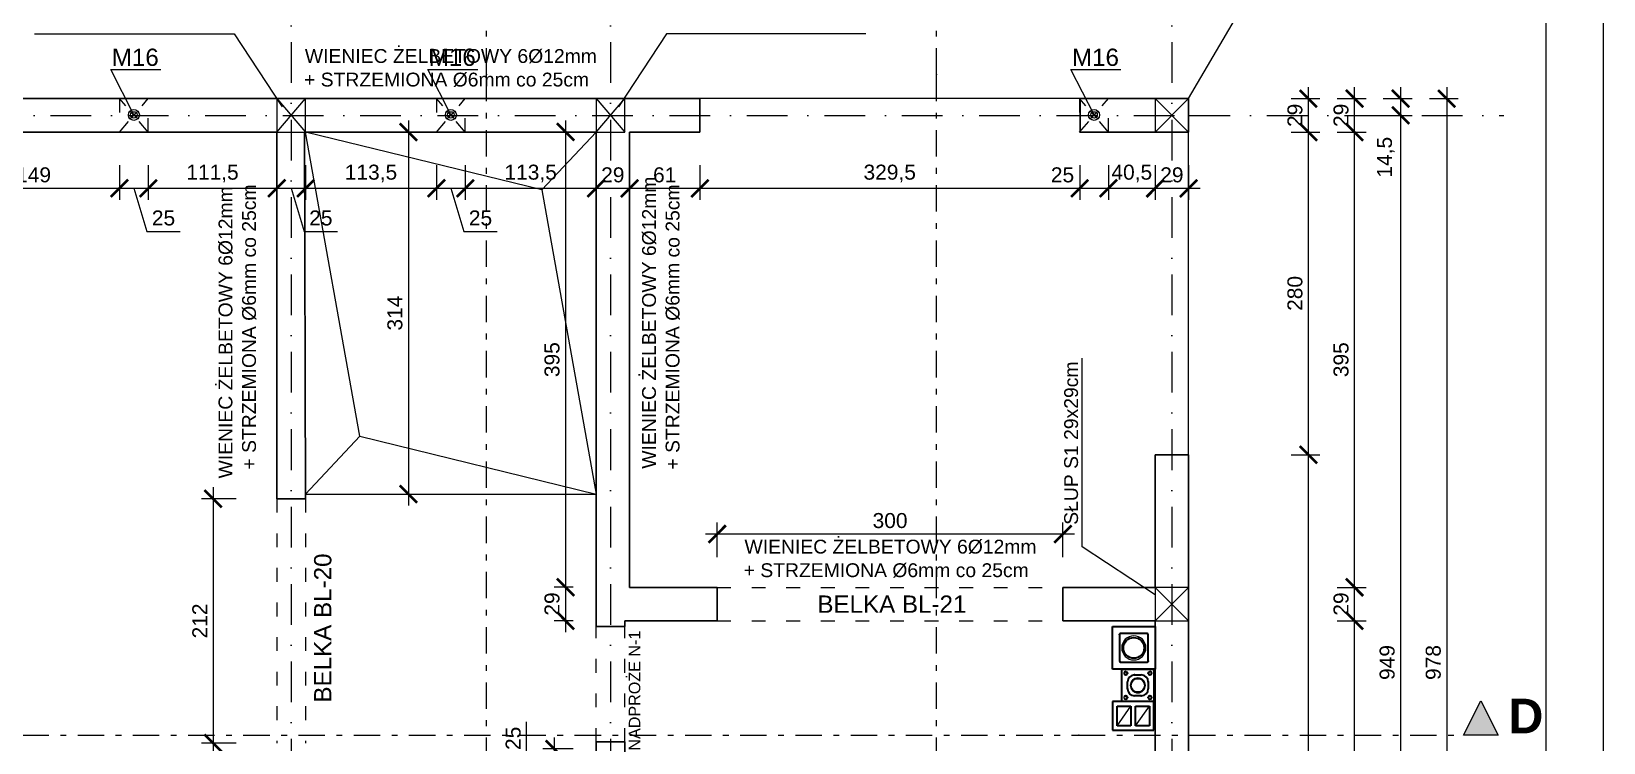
# Model space of a CAD drawing. Header units: millimetres. Extents: x 4647 to 73915, y -13612 to -8141.
# Drawn here: x 38258 to 39622, y -10960 to -10343 of the extents above; entities that cross this region are included whole.
import ezdxf
from ezdxf.enums import TextEntityAlignment as Align

# ---------------------------------------------------------------- set-up
doc = ezdxf.new("R2010")
doc.units = ezdxf.units.MM
for name, pattern in [('ACAD_ISO03W100', [30, 12, -18]), ('Kropki i Kreski', [67.027776, 35.277777, -17.638888, 0, -14.111111]), ('LINIA_CI_G_A', [0]), ('Przerywana podwójnie', [47.9, 22.9, -10, 5, -10])]:
    doc.linetypes.add(name, pattern=pattern)
for name, color, linetype, lineweight in [('2D - Ogólne_Nr_Pióra__21', 7, 'Continuous', 35), ('a_beton_c', 3, 'ACAD_ISO03W100', 25), ('a_murowane_b', 20, 'Continuous', 30), ('a_opisy', 252, 'Continuous', 9), ('a_wymiary', 250, 'Continuous', 9), ('Cienka', 1, 'Continuous', 15), ('Konstrukcja - Ogólne_Nr_Pióra__21', 7, 'Continuous', 35), ('Konstrukcja - Siatka mod_Nr_Pióra__1', 7, 'Continuous', 5), ('Opisy - Tekst_Nr_Pióra__1', 7, 'Continuous', 13), ('Przerywana', 6, 'ACAD_ISO03W100', 15), ('Znaczniki - Przekroje_Nr_Pióra__1', 7, 'Continuous', 5)]:
    doc.layers.add(name, color=color, linetype=linetype, lineweight=lineweight)
for name, color, linetype, lineweight, true_color in [('Konstrukcja - Ogólne_Nr_Pióra__3', 7, 'Continuous', 5, 0xff6600), ('Konstrukcja - Ogólne_Nr_Pióra__5', 7, 'Continuous', 5, 0x40a5ff), ('Konstrukcja - Siatka mod_Nr_Pióra__4', 7, 'Continuous', 5, 0x029e21), ('Znaczniki - Przekroje_Nr_Pióra__5', 7, 'Continuous', 5, 0x40a5ff)]:
    doc.layers.add(name, color=color, linetype=linetype, lineweight=lineweight, true_color=true_color)
doc.layers.add('Konstrukcja - Siatka mod', color=7, linetype='Continuous')
doc.layers.add('Znaczniki - Przekroje', color=7, linetype='Continuous')
doc.styles.add('GENERATED_STYLE_1', font='arialbd.ttf')
doc.styles.get("Standard").update_dxf_attribs({"font": 'arial.ttf'})
doc.dimstyles.new('1-100', dxfattribs={"dimtxt": 13, "dimasz": 15, "dimexe": 10, "dimexo": 20, "dimgap": 5, "dimtad": 1, "dimdec": 1, "dimrnd": 0.5, "dimtxsty": 'Standard', "dimblk": 'ARCHTICK', "dimcen": 0.09, "dimdle": 10, "dimadec": 0, "dimazin": 0, "dimtfac": 1, "dimtdec": 1, "dimtofl": 0, "dimtmove": 0, "dimatfit": 3, "dimfxl": 10, "dimfxlon": 1, "dimtolj": 1, "dimtzin": 0, "dimarcsym": 0})

# ---------------------------------------------------------------- blocks, each defined once
blk = doc.blocks.new('Standardowy znacznik siatki_4')
at = {"layer": 'Konstrukcja - Siatka mod_Nr_Pióra__4', "linetype": 'Kropki i Kreski'}
blk.add_line((1, 0), (1660.6, 0), dxfattribs=at)
at = {"layer": 'Konstrukcja - Siatka mod_Nr_Pióra__1', "style": 'GENERATED_STYLE_1'}
blk.add_attdef('AC_MarkerText_1', text='', height=18, rotation=90, dxfattribs=at).set_placement((-6.7, -6.8), align=Align.BOTTOM_LEFT)
blk = doc.blocks.new('Standardowy znacznik siatki_5')
at = {"layer": 'Konstrukcja - Siatka mod_Nr_Pióra__4', "linetype": 'Kropki i Kreski'}
blk.add_line((1, 0), (1660.6, 0), dxfattribs=at)
at = {"layer": 'Konstrukcja - Siatka mod_Nr_Pióra__1', "style": 'GENERATED_STYLE_1'}
blk.add_attdef('AC_MarkerText_1', text='', height=18, rotation=90, dxfattribs=at).set_placement((-6.7, -6.8), align=Align.BOTTOM_LEFT)
blk = doc.blocks.new('Standardowy znacznik siatki_6')
at = {"layer": 'Konstrukcja - Siatka mod_Nr_Pióra__4', "linetype": 'Kropki i Kreski'}
blk.add_line((1, 0), (1660.6, 0), dxfattribs=at)
at = {"layer": 'Konstrukcja - Siatka mod_Nr_Pióra__1', "style": 'GENERATED_STYLE_1'}
blk.add_attdef('AC_MarkerText_1', text='', height=18, rotation=90, dxfattribs=at).set_placement((-6.7, -6.8), align=Align.BOTTOM_LEFT)
blk = doc.blocks.new('Płaszczyzna odcinająca_2', base_point=(9599.1, -311.1))
at = {"layer": 'Znaczniki - Przekroje_Nr_Pióra__5', "linetype": 'Przerywana podwójnie'}
for p, q in [((9599.1, 972.5), (9599.1, 1332.7)), ((9599.1, -296.1), (9599.1, 972.5))]:
    blk.add_line(p, q, dxfattribs=at)
blk.add_point((9599.1, 972.5), dxfattribs=at)
blk = doc.blocks.new('Płaszczyzna odcinająca_3', base_point=(9989.4, -311.1))
at = {"layer": 'Znaczniki - Przekroje_Nr_Pióra__5', "linetype": 'Przerywana podwójnie'}
for p, q in [((9989.4, 972.5), (9989.4, 1332.7)), ((9989.4, -296.1), (9989.4, 972.5))]:
    blk.add_line(p, q, dxfattribs=at)
blk.add_point((9989.4, 972.5), dxfattribs=at)
blk = doc.blocks.new('_ArchTick')
at = {"color": 0, "linetype": 'ByBlock', "const_width": 0.15}
blk.add_lwpolyline([(-0.5, -0.5), (0.5, 0.5)], dxfattribs=at)
blk = doc.blocks.new('*D834')
at = {"layer": 'a_wymiary', "color": 0, "lineweight": -2, "transparency": 16777216}
for p, q in [((38852.9, -10798.8), (38852.9, -10768.8)), ((39152.9, -10798.8), (39152.9, -10768.8)), ((39162.9, -10778.8), (38842.9, -10778.8))]:
    blk.add_line(p, q, dxfattribs=at)
at = {"layer": 'DEFPOINTS', "color": 0, "transparency": 16777216}
for p in [(38852.9, -10778.8), (38852.9, -10825), (39152.9, -10825)]:
    blk.add_point(p, dxfattribs=at)
at = {"layer": 'a_wymiary', "color": 0, "lineweight": -2, "transparency": 16777216, "xscale": 15, "yscale": 15, "zscale": 15, "rotation": 180}
blk.add_blockref('_ArchTick', (38852.9, -10778.8), dxfattribs=at)
at = {"layer": 'a_wymiary', "color": 0, "lineweight": -2, "transparency": 16777216, "xscale": 15, "yscale": 15, "zscale": 15}
blk.add_blockref('_ArchTick', (39152.9, -10778.8), dxfattribs=at)
at = {"layer": 'a_wymiary', "color": 0, "transparency": 16777216, "insert": (39002.9, -10767.2), "char_height": 13, "attachment_point": 5}
blk.add_mtext('\\A1;300', dxfattribs=at)
blk = doc.blocks.new('*D836')
at = {"layer": 'a_wymiary', "color": 0, "lineweight": -2, "transparency": 16777216}
for p, q in [((38415.6, -10738.2), (38415.6, -10970.2)), ((38435.6, -10748.2), (38405.6, -10748.2)), ((38435.6, -10960.2), (38405.6, -10960.2))]:
    blk.add_line(p, q, dxfattribs=at)
at = {"layer": 'DEFPOINTS', "color": 0, "transparency": 16777216}
for p in [(38470.9, -10748.2), (38415.6, -10960.2), (38470.9, -10960.2)]:
    blk.add_point(p, dxfattribs=at)
at = {"layer": 'a_wymiary', "color": 0, "lineweight": -2, "transparency": 16777216, "xscale": 15, "yscale": 15, "zscale": 15}
for p, rotation in [((38415.6, -10748.2), 90), ((38415.6, -10960.2), 270)]:
    blk.add_blockref('_ArchTick', p, dxfattribs=dict(at, rotation=rotation))
at = {"layer": 'a_wymiary', "color": 0, "transparency": 16777216, "insert": (38404.1, -10854.2), "char_height": 13, "attachment_point": 5, "rotation": 90}
blk.add_mtext('\\A1;212', dxfattribs=at)
blk = doc.blocks.new('*D886')
at = {"layer": 'a_wymiary', "color": 0, "lineweight": -2, "transparency": 16777216}
for p, q in [((38687.6, -10970.5), (38687.6, -10941.6)), ((38727.9, -10965.2), (38701.7, -10965.2)), ((38711.7, -11000.2), (38711.7, -10955.2)), ((38711.7, -10977.7), (38687.6, -10970.5)), ((38727.9, -10990.2), (38701.7, -10990.2))]:
    blk.add_line(p, q, dxfattribs=at)
at = {"layer": 'DEFPOINTS', "color": 0, "transparency": 16777216}
for p in [(38711.7, -10965.2), (38747.9, -10965.2), (38747.9, -10990.2)]:
    blk.add_point(p, dxfattribs=at)
at = {"layer": 'a_wymiary', "color": 0, "lineweight": -2, "transparency": 16777216, "xscale": 15, "yscale": 15, "zscale": 15}
for p, rotation in [((38711.7, -10965.2), 90), ((38711.7, -10990.2), 270)]:
    blk.add_blockref('_ArchTick', p, dxfattribs=dict(at, rotation=rotation))
at = {"layer": 'a_wymiary', "color": 0, "transparency": 16777216, "insert": (38676, -10956), "char_height": 13, "attachment_point": 5, "rotation": 90}
blk.add_mtext('\\A1;25', dxfattribs=at)
blk = doc.blocks.new('*D887')
at = {"layer": 'a_wymiary', "color": 0, "lineweight": -2, "transparency": 16777216}
for p, q in [((38727.9, -10430.2), (38711.4, -10430.2)), ((38721.4, -10420.2), (38721.4, -10835)), ((38727.9, -10825), (38711.4, -10825))]:
    blk.add_line(p, q, dxfattribs=at)
at = {"layer": 'DEFPOINTS', "color": 0, "transparency": 16777216}
for p in [(38747.9, -10430.2), (38721.4, -10825), (38747.9, -10825)]:
    blk.add_point(p, dxfattribs=at)
at = {"layer": 'a_wymiary', "color": 0, "lineweight": -2, "transparency": 16777216, "xscale": 15, "yscale": 15, "zscale": 15}
for p, rotation in [((38721.4, -10430.2), 90), ((38721.4, -10825), 270)]:
    blk.add_blockref('_ArchTick', p, dxfattribs=dict(at, rotation=rotation))
at = {"layer": 'a_wymiary', "color": 0, "transparency": 16777216, "insert": (38709.7, -10627.6), "char_height": 13, "attachment_point": 5, "rotation": 90}
blk.add_mtext('\\A1;395', dxfattribs=at)
blk = doc.blocks.new('*D888')
at = {"layer": 'a_wymiary', "color": 0, "lineweight": -2, "transparency": 16777216}
for p, q in [((38721.4, -10815), (38721.4, -10864)), ((38727.9, -10825), (38711.4, -10825)), ((38727.9, -10854), (38711.4, -10854))]:
    blk.add_line(p, q, dxfattribs=at)
at = {"layer": 'DEFPOINTS', "color": 0, "transparency": 16777216}
for p in [(38747.9, -10825), (38721.4, -10854), (38747.9, -10854)]:
    blk.add_point(p, dxfattribs=at)
at = {"layer": 'a_wymiary', "color": 0, "lineweight": -2, "transparency": 16777216, "xscale": 15, "yscale": 15, "zscale": 15}
for p, rotation in [((38721.4, -10825), 90), ((38721.4, -10854), 270)]:
    blk.add_blockref('_ArchTick', p, dxfattribs=dict(at, rotation=rotation))
at = {"layer": 'a_wymiary', "color": 0, "transparency": 16777216, "insert": (38709.7, -10839.5), "char_height": 13, "attachment_point": 5, "rotation": 90}
blk.add_mtext('\\A1;29', dxfattribs=at)
blk = doc.blocks.new('*D889')
at = {"layer": 'a_wymiary', "color": 0, "lineweight": -2, "transparency": 16777216}
for p, q in [((38565.1, -10430.2), (38595.1, -10430.2)), ((38585.1, -10420.2), (38585.1, -10754.1)), ((38565.1, -10744.1), (38595.1, -10744.1))]:
    blk.add_line(p, q, dxfattribs=at)
at = {"layer": 'DEFPOINTS', "color": 0, "transparency": 16777216}
for p in [(38494.9, -10430.2), (38495.9, -10744.1), (38585.1, -10744.1)]:
    blk.add_point(p, dxfattribs=at)
at = {"layer": 'a_wymiary', "color": 0, "lineweight": -2, "transparency": 16777216, "xscale": 15, "yscale": 15, "zscale": 15}
for p, rotation in [((38585.1, -10430.2), 90), ((38585.1, -10744.1), 270)]:
    blk.add_blockref('_ArchTick', p, dxfattribs=dict(at, rotation=rotation))
at = {"layer": 'a_wymiary', "color": 0, "transparency": 16777216, "insert": (38573.4, -10587.2), "char_height": 13, "attachment_point": 5, "rotation": 90}
blk.add_mtext('\\A1;314', dxfattribs=at)
blk = doc.blocks.new('Śruba M16')
at = {"linetype": 'Continuous'}
for p, q in [((26699, -5911.4), (26679, -5872)), ((26679, -5872), (26722.3, -5872)), ((26695.6, -5908), (26702.3, -5914.8)), ((26702.4, -5908), (26695.7, -5914.8))]:
    blk.add_line(p, q, dxfattribs=at)
at = {"linetype": 'LINIA_CI_G_A'}
for p, q in [((26702.3, -5914.8), (26695.6, -5908)), ((26702.4, -5908), (26695.7, -5914.8))]:
    blk.add_line(p, q, dxfattribs=at)
at = {"linetype": 'Continuous'}
for radius in [4.76, 2.8, 0.8]:
    blk.add_circle((26699, -5911.4), radius, dxfattribs=at)
at = {"linetype": 'Continuous', "insert": (26720.6, -5853.9), "char_height": 15, "width": 948.493, "attachment_point": 3}
blk.add_mtext('{\\fArial|b0|i0|c238|p34;M16}', dxfattribs=at)
blk = doc.blocks.new('słupek_opis')
at = {"layer": 'Przerywana'}
for p, q in [((-12.5, -14.9), (12.5, 14.1)), ((-12.5, 14.1), (-12.5, -14.9)), ((12.5, -14.9), (-12.5, 14.1)), ((-12.5, 14.1), (12.5, 14.1)), ((12.5, -14.9), (12.5, 14.1)), ((-12.5, -14.9), (12.5, -14.9))]:
    blk.add_line(p, q, dxfattribs=at)
at = {"layer": 'a_opisy'}
blk.add_blockref('Śruba M16', (-26699, 5911.4), dxfattribs=at)
blk = doc.blocks.new('*D932')
at = {"layer": 'a_wymiary', "color": 0, "lineweight": -2, "transparency": 16777216}
for p, q in [((38185.4, -10459), (38185.4, -10489)), ((38334.4, -10459), (38334.4, -10489)), ((38175.4, -10479), (38344.4, -10479))]:
    blk.add_line(p, q, dxfattribs=at)
at = {"layer": 'DEFPOINTS', "color": 0, "transparency": 16777216}
for p in [(38185.4, -10430.2), (38334.4, -10430.2), (38334.4, -10479)]:
    blk.add_point(p, dxfattribs=at)
at = {"layer": 'a_wymiary', "color": 0, "lineweight": -2, "transparency": 16777216, "xscale": 15, "yscale": 15, "zscale": 15, "rotation": 180}
blk.add_blockref('_ArchTick', (38185.4, -10479), dxfattribs=at)
at = {"layer": 'a_wymiary', "color": 0, "lineweight": -2, "transparency": 16777216, "xscale": 15, "yscale": 15, "zscale": 15}
blk.add_blockref('_ArchTick', (38334.4, -10479), dxfattribs=at)
at = {"layer": 'a_wymiary', "color": 0, "transparency": 16777216, "insert": (38259.9, -10467.4), "char_height": 13, "attachment_point": 5}
blk.add_mtext('\\A1;149', dxfattribs=at)
blk = doc.blocks.new('*D933')
at = {"layer": 'a_wymiary', "color": 0, "lineweight": -2, "transparency": 16777216}
for p, q in [((38334.4, -10459), (38334.4, -10489)), ((38359.4, -10459), (38359.4, -10489)), ((38324.4, -10479), (38369.4, -10479)), ((38346.9, -10479), (38358.1, -10516.5)), ((38358.1, -10516.5), (38387.1, -10516.5))]:
    blk.add_line(p, q, dxfattribs=at)
at = {"layer": 'DEFPOINTS', "color": 0, "transparency": 16777216}
for p in [(38334.4, -10430.2), (38359.4, -10430.2), (38359.4, -10479)]:
    blk.add_point(p, dxfattribs=at)
at = {"layer": 'a_wymiary', "color": 0, "lineweight": -2, "transparency": 16777216, "xscale": 15, "yscale": 15, "zscale": 15, "rotation": 180}
blk.add_blockref('_ArchTick', (38334.4, -10479), dxfattribs=at)
at = {"layer": 'a_wymiary', "color": 0, "lineweight": -2, "transparency": 16777216, "xscale": 15, "yscale": 15, "zscale": 15}
blk.add_blockref('_ArchTick', (38359.4, -10479), dxfattribs=at)
at = {"layer": 'a_wymiary', "color": 0, "transparency": 16777216, "insert": (38372.6, -10504.8), "char_height": 13, "attachment_point": 5}
blk.add_mtext('\\A1;25', dxfattribs=at)
blk = doc.blocks.new('*D934')
at = {"layer": 'a_wymiary', "color": 0, "lineweight": -2, "transparency": 16777216}
for p, q in [((38359.4, -10459), (38359.4, -10489)), ((38470.9, -10459), (38470.9, -10489)), ((38349.4, -10479), (38480.9, -10479))]:
    blk.add_line(p, q, dxfattribs=at)
at = {"layer": 'DEFPOINTS', "color": 0, "transparency": 16777216}
for p in [(38359.4, -10430.2), (38470.9, -10430.2), (38470.9, -10479)]:
    blk.add_point(p, dxfattribs=at)
at = {"layer": 'a_wymiary', "color": 0, "lineweight": -2, "transparency": 16777216, "xscale": 15, "yscale": 15, "zscale": 15, "rotation": 180}
blk.add_blockref('_ArchTick', (38359.4, -10479), dxfattribs=at)
at = {"layer": 'a_wymiary', "color": 0, "lineweight": -2, "transparency": 16777216, "xscale": 15, "yscale": 15, "zscale": 15}
blk.add_blockref('_ArchTick', (38470.9, -10479), dxfattribs=at)
at = {"layer": 'a_wymiary', "color": 0, "transparency": 16777216, "insert": (38415.1, -10466.2), "char_height": 13, "attachment_point": 5}
blk.add_mtext('\\A1;111,5', dxfattribs=at)
blk = doc.blocks.new('*D935')
at = {"layer": 'a_wymiary', "color": 0, "lineweight": -2, "transparency": 16777216}
for p, q in [((38470.9, -10459), (38470.9, -10489)), ((38495.9, -10459), (38495.9, -10489)), ((38460.9, -10479), (38505.9, -10479)), ((38483.4, -10479), (38494.6, -10516.5)), ((38494.6, -10516.5), (38523.5, -10516.5))]:
    blk.add_line(p, q, dxfattribs=at)
at = {"layer": 'DEFPOINTS', "color": 0, "transparency": 16777216}
for p in [(38470.9, -10430.2), (38495.9, -10430.2), (38495.9, -10479)]:
    blk.add_point(p, dxfattribs=at)
at = {"layer": 'a_wymiary', "color": 0, "lineweight": -2, "transparency": 16777216, "xscale": 15, "yscale": 15, "zscale": 15, "rotation": 180}
blk.add_blockref('_ArchTick', (38470.9, -10479), dxfattribs=at)
at = {"layer": 'a_wymiary', "color": 0, "lineweight": -2, "transparency": 16777216, "xscale": 15, "yscale": 15, "zscale": 15}
blk.add_blockref('_ArchTick', (38495.9, -10479), dxfattribs=at)
at = {"layer": 'a_wymiary', "color": 0, "transparency": 16777216, "insert": (38509.1, -10504.8), "char_height": 13, "attachment_point": 5}
blk.add_mtext('\\A1;25', dxfattribs=at)
blk = doc.blocks.new('*D936')
at = {"layer": 'a_wymiary', "color": 0, "lineweight": -2, "transparency": 16777216}
for p, q in [((38495.9, -10459), (38495.9, -10489)), ((38609.4, -10459), (38609.4, -10489)), ((38485.9, -10479), (38619.4, -10479))]:
    blk.add_line(p, q, dxfattribs=at)
at = {"layer": 'DEFPOINTS', "color": 0, "transparency": 16777216}
for p in [(38495.9, -10430.2), (38609.4, -10430.2), (38609.4, -10479)]:
    blk.add_point(p, dxfattribs=at)
at = {"layer": 'a_wymiary', "color": 0, "lineweight": -2, "transparency": 16777216, "xscale": 15, "yscale": 15, "zscale": 15, "rotation": 180}
blk.add_blockref('_ArchTick', (38495.9, -10479), dxfattribs=at)
at = {"layer": 'a_wymiary', "color": 0, "lineweight": -2, "transparency": 16777216, "xscale": 15, "yscale": 15, "zscale": 15}
blk.add_blockref('_ArchTick', (38609.4, -10479), dxfattribs=at)
at = {"layer": 'a_wymiary', "color": 0, "transparency": 16777216, "insert": (38552.6, -10466.2), "char_height": 13, "attachment_point": 5}
blk.add_mtext('\\A1;113,5', dxfattribs=at)
blk = doc.blocks.new('*D937')
at = {"layer": 'a_wymiary', "color": 0, "lineweight": -2, "transparency": 16777216}
for p, q in [((38609.4, -10459), (38609.4, -10489)), ((38634.4, -10459), (38634.4, -10489)), ((38599.4, -10479), (38644.4, -10479)), ((38621.9, -10479), (38633.1, -10516.5)), ((38633.1, -10516.5), (38662.1, -10516.5))]:
    blk.add_line(p, q, dxfattribs=at)
at = {"layer": 'DEFPOINTS', "color": 0, "transparency": 16777216}
for p in [(38609.4, -10430.2), (38634.4, -10430.2), (38634.4, -10479)]:
    blk.add_point(p, dxfattribs=at)
at = {"layer": 'a_wymiary', "color": 0, "lineweight": -2, "transparency": 16777216, "xscale": 15, "yscale": 15, "zscale": 15, "rotation": 180}
blk.add_blockref('_ArchTick', (38609.4, -10479), dxfattribs=at)
at = {"layer": 'a_wymiary', "color": 0, "lineweight": -2, "transparency": 16777216, "xscale": 15, "yscale": 15, "zscale": 15}
blk.add_blockref('_ArchTick', (38634.4, -10479), dxfattribs=at)
at = {"layer": 'a_wymiary', "color": 0, "transparency": 16777216, "insert": (38647.6, -10504.8), "char_height": 13, "attachment_point": 5}
blk.add_mtext('\\A1;25', dxfattribs=at)
blk = doc.blocks.new('*D938')
at = {"layer": 'a_wymiary', "color": 0, "lineweight": -2, "transparency": 16777216}
for p, q in [((38634.4, -10459), (38634.4, -10489)), ((38747.9, -10459), (38747.9, -10489)), ((38624.4, -10479), (38757.9, -10479))]:
    blk.add_line(p, q, dxfattribs=at)
at = {"layer": 'DEFPOINTS', "color": 0, "transparency": 16777216}
for p in [(38634.4, -10430.2), (38747.9, -10430.2), (38747.9, -10479)]:
    blk.add_point(p, dxfattribs=at)
at = {"layer": 'a_wymiary', "color": 0, "lineweight": -2, "transparency": 16777216, "xscale": 15, "yscale": 15, "zscale": 15, "rotation": 180}
blk.add_blockref('_ArchTick', (38634.4, -10479), dxfattribs=at)
at = {"layer": 'a_wymiary', "color": 0, "lineweight": -2, "transparency": 16777216, "xscale": 15, "yscale": 15, "zscale": 15}
blk.add_blockref('_ArchTick', (38747.9, -10479), dxfattribs=at)
at = {"layer": 'a_wymiary', "color": 0, "transparency": 16777216, "insert": (38691.1, -10466.2), "char_height": 13, "attachment_point": 5}
blk.add_mtext('\\A1;113,5', dxfattribs=at)
blk = doc.blocks.new('*D939')
at = {"layer": 'a_wymiary', "color": 0, "lineweight": -2, "transparency": 16777216}
for p, q in [((38747.9, -10459), (38747.9, -10489)), ((38776.9, -10459), (38776.9, -10489)), ((38737.9, -10479), (38786.9, -10479))]:
    blk.add_line(p, q, dxfattribs=at)
at = {"layer": 'DEFPOINTS', "color": 0, "transparency": 16777216}
for p in [(38747.9, -10430.2), (38776.9, -10430.2), (38776.9, -10479)]:
    blk.add_point(p, dxfattribs=at)
at = {"layer": 'a_wymiary', "color": 0, "lineweight": -2, "transparency": 16777216, "xscale": 15, "yscale": 15, "zscale": 15, "rotation": 180}
blk.add_blockref('_ArchTick', (38747.9, -10479), dxfattribs=at)
at = {"layer": 'a_wymiary', "color": 0, "lineweight": -2, "transparency": 16777216, "xscale": 15, "yscale": 15, "zscale": 15}
blk.add_blockref('_ArchTick', (38776.9, -10479), dxfattribs=at)
at = {"layer": 'a_wymiary', "color": 0, "transparency": 16777216, "insert": (38762.4, -10467.4), "char_height": 13, "attachment_point": 5}
blk.add_mtext('\\A1;29', dxfattribs=at)
blk = doc.blocks.new('*D940')
at = {"layer": 'a_wymiary', "color": 0, "lineweight": -2, "transparency": 16777216}
for p, q in [((38776.9, -10459), (38776.9, -10489)), ((38837.9, -10459), (38837.9, -10489)), ((38766.9, -10479), (38847.9, -10479))]:
    blk.add_line(p, q, dxfattribs=at)
at = {"layer": 'DEFPOINTS', "color": 0, "transparency": 16777216}
for p in [(38776.9, -10430.2), (38837.9, -10430.2), (38837.9, -10479)]:
    blk.add_point(p, dxfattribs=at)
at = {"layer": 'a_wymiary', "color": 0, "lineweight": -2, "transparency": 16777216, "xscale": 15, "yscale": 15, "zscale": 15, "rotation": 180}
blk.add_blockref('_ArchTick', (38776.9, -10479), dxfattribs=at)
at = {"layer": 'a_wymiary', "color": 0, "lineweight": -2, "transparency": 16777216, "xscale": 15, "yscale": 15, "zscale": 15}
blk.add_blockref('_ArchTick', (38837.9, -10479), dxfattribs=at)
at = {"layer": 'a_wymiary', "color": 0, "transparency": 16777216, "insert": (38807.4, -10467.4), "char_height": 13, "attachment_point": 5}
blk.add_mtext('\\A1;61', dxfattribs=at)
blk = doc.blocks.new('*D941')
at = {"layer": 'a_wymiary', "color": 0, "lineweight": -2, "transparency": 16777216}
for p, q in [((38837.9, -10459), (38837.9, -10489)), ((39167.4, -10459), (39167.4, -10489)), ((38827.9, -10479), (39177.4, -10479))]:
    blk.add_line(p, q, dxfattribs=at)
at = {"layer": 'DEFPOINTS', "color": 0, "transparency": 16777216}
for p in [(38837.9, -10430.2), (39167.4, -10430.2), (39167.4, -10479)]:
    blk.add_point(p, dxfattribs=at)
at = {"layer": 'a_wymiary', "color": 0, "lineweight": -2, "transparency": 16777216, "xscale": 15, "yscale": 15, "zscale": 15, "rotation": 180}
blk.add_blockref('_ArchTick', (38837.9, -10479), dxfattribs=at)
at = {"layer": 'a_wymiary', "color": 0, "lineweight": -2, "transparency": 16777216, "xscale": 15, "yscale": 15, "zscale": 15}
blk.add_blockref('_ArchTick', (39167.4, -10479), dxfattribs=at)
at = {"layer": 'a_wymiary', "color": 0, "transparency": 16777216, "insert": (39002.6, -10466.2), "char_height": 13, "attachment_point": 5}
blk.add_mtext('\\A1;329,5', dxfattribs=at)
blk = doc.blocks.new('*D942')
at = {"layer": 'a_wymiary', "color": 0, "lineweight": -2, "transparency": 16777216}
for p, q in [((39167.4, -10459), (39167.4, -10489)), ((39192.4, -10459), (39192.4, -10489)), ((39157.4, -10479), (39202.4, -10479))]:
    blk.add_line(p, q, dxfattribs=at)
at = {"layer": 'DEFPOINTS', "color": 0, "transparency": 16777216}
for p in [(39167.4, -10430.2), (39192.4, -10430.2), (39192.4, -10479)]:
    blk.add_point(p, dxfattribs=at)
at = {"layer": 'a_wymiary', "color": 0, "lineweight": -2, "transparency": 16777216, "xscale": 15, "yscale": 15, "zscale": 15, "rotation": 180}
blk.add_blockref('_ArchTick', (39167.4, -10479), dxfattribs=at)
at = {"layer": 'a_wymiary', "color": 0, "lineweight": -2, "transparency": 16777216, "xscale": 15, "yscale": 15, "zscale": 15}
blk.add_blockref('_ArchTick', (39192.4, -10479), dxfattribs=at)
at = {"layer": 'a_wymiary', "color": 0, "transparency": 16777216, "insert": (39152.5, -10467.4), "char_height": 13, "attachment_point": 5}
blk.add_mtext('\\A1;25', dxfattribs=at)
blk = doc.blocks.new('*D943')
at = {"layer": 'a_wymiary', "color": 0, "lineweight": -2, "transparency": 16777216}
for p, q in [((39192.4, -10459), (39192.4, -10489)), ((39232.9, -10459), (39232.9, -10489)), ((39182.4, -10479), (39242.9, -10479))]:
    blk.add_line(p, q, dxfattribs=at)
at = {"layer": 'DEFPOINTS', "color": 0, "transparency": 16777216}
for p in [(39192.4, -10430.2), (39232.9, -10430.2), (39232.9, -10479)]:
    blk.add_point(p, dxfattribs=at)
at = {"layer": 'a_wymiary', "color": 0, "lineweight": -2, "transparency": 16777216, "xscale": 15, "yscale": 15, "zscale": 15, "rotation": 180}
blk.add_blockref('_ArchTick', (39192.4, -10479), dxfattribs=at)
at = {"layer": 'a_wymiary', "color": 0, "lineweight": -2, "transparency": 16777216, "xscale": 15, "yscale": 15, "zscale": 15}
blk.add_blockref('_ArchTick', (39232.9, -10479), dxfattribs=at)
at = {"layer": 'a_wymiary', "color": 0, "transparency": 16777216, "insert": (39212.6, -10466.2), "char_height": 13, "attachment_point": 5}
blk.add_mtext('\\A1;40,5', dxfattribs=at)
blk = doc.blocks.new('*D944')
at = {"layer": 'a_wymiary', "color": 0, "lineweight": -2, "transparency": 16777216}
for p, q in [((39232.9, -10459), (39232.9, -10489)), ((39261.9, -10459), (39261.9, -10489)), ((39222.9, -10479), (39271.9, -10479))]:
    blk.add_line(p, q, dxfattribs=at)
at = {"layer": 'DEFPOINTS', "color": 0, "transparency": 16777216}
for p in [(39232.9, -10430.2), (39261.9, -10430.2), (39261.9, -10479)]:
    blk.add_point(p, dxfattribs=at)
at = {"layer": 'a_wymiary', "color": 0, "lineweight": -2, "transparency": 16777216, "xscale": 15, "yscale": 15, "zscale": 15, "rotation": 180}
blk.add_blockref('_ArchTick', (39232.9, -10479), dxfattribs=at)
at = {"layer": 'a_wymiary', "color": 0, "lineweight": -2, "transparency": 16777216, "xscale": 15, "yscale": 15, "zscale": 15}
blk.add_blockref('_ArchTick', (39261.9, -10479), dxfattribs=at)
at = {"layer": 'a_wymiary', "color": 0, "transparency": 16777216, "insert": (39247.4, -10467.4), "char_height": 13, "attachment_point": 5}
blk.add_mtext('\\A1;29', dxfattribs=at)

msp = doc.modelspace()

# ---------------------------------------------------------------- hatches: boundary and pattern name
at = {"layer": 'Znaczniki - Przekroje_Nr_Pióra__1', "linetype": 'Continuous'}
msp.add_hatch(color=256, dxfattribs=at).paths.add_polyline_path([(39530.39, -10953.32), (39500.39, -10953.32), (39515.39, -10923.32)], flags=0)

# ---------------------------------------------------------------- linework, layer by layer
for p, q in [((38542.94, -10694.07), (38495.88, -10430.23)), ((38700.81, -10480.28), (38495.88, -10430.23)), ((38747.88, -10430.23), (38700.81, -10480.28)), ((38700.81, -10480.28), (38747.88, -10744.12)), ((38495.88, -10744.12), (38542.94, -10694.07)), ((38542.94, -10694.07), (38747.88, -10744.12))]:
    msp.add_line(p, q)
msp.add_lwpolyline([(37521.87, -12577.97), (39621.87, -12577.97), (39621.87, -9607.97), (37521.87, -9607.97)], close=True)
at = {"layer": '2D - Ogólne_Nr_Pióra__21', "linetype": 'Continuous'}
for p, q in [((39231.87, -10924.04), (39195.87, -10924.04)), ((39195.87, -10924.04), (39195.87, -10949.04)), ((39231.87, -10949.04), (39231.87, -10924.04)), ((39199.87, -10928.04), (39211.87, -10928.04)), ((39199.87, -10945.04), (39199.87, -10928.04)), ((39211.87, -10928.04), (39211.87, -10945.04)), ((39215.87, -10928.04), (39227.87, -10928.04)), ((39215.87, -10945.04), (39215.87, -10928.04)), ((39227.87, -10928.04), (39227.87, -10945.04)), ((39195.87, -10949.04), (39231.87, -10949.04)), ((39211.87, -10945.04), (39199.87, -10945.04)), ((39227.87, -10945.04), (39215.87, -10945.04))]:
    msp.add_line(p, q, dxfattribs=at)
at = {"layer": 'a_beton_c', "linetype": 'ByBlock'}
for p, q in [((38470.87, -10401.23), (38495.87, -10430.23)), ((38470.87, -10430.23), (38495.87, -10401.23)), ((38470.87, -10401.23), (38470.87, -10430.23)), ((38495.87, -10401.23), (38470.87, -10401.23)), ((38495.87, -10430.23), (38495.87, -10401.23)), ((38747.87, -10401.23), (38772.87, -10430.23)), ((38747.87, -10430.23), (38772.87, -10401.23)), ((38747.87, -10401.23), (38747.87, -10430.23)), ((38772.87, -10401.23), (38747.87, -10401.23)), ((38772.87, -10430.23), (38772.87, -10401.23)), ((39232.87, -10401.23), (39261.87, -10430.23)), ((39232.87, -10430.23), (39261.87, -10401.23)), ((39232.87, -10401.23), (39232.87, -10430.23)), ((39261.87, -10401.23), (39232.87, -10401.23)), ((39261.87, -10430.23), (39261.87, -10401.23)), ((38470.87, -10430.23), (38495.87, -10430.23)), ((38747.87, -10430.23), (38772.87, -10430.23)), ((39232.87, -10430.23), (39261.87, -10430.23)), ((39232.87, -10825.04), (39261.87, -10854.04)), ((39232.87, -10854.04), (39261.87, -10825.04)), ((39232.87, -10825.04), (39232.87, -10854.04)), ((39261.87, -10825.04), (39232.87, -10825.04)), ((39261.87, -10854.04), (39261.87, -10825.04)), ((39232.87, -10854.04), (39261.87, -10854.04))]:
    msp.add_line(p, q, dxfattribs=at)
at = {"layer": 'a_beton_c', "linetype": 'Continuous'}
for p, q in [((39167.87, -10401.23), (38837.87, -10401.23)), ((39261.87, -10710.04), (39261.87, -10430.23)), ((38495.87, -10744.12), (38747.87, -10744.12))]:
    msp.add_line(p, q, dxfattribs=at)
at = {"layer": 'a_beton_c'}
for p, q in [((38470.87, -10748.23), (38470.87, -10960.23)), ((38495.87, -10748.23), (38495.87, -10960.23)), ((38852.87, -10825.04), (39152.87, -10825.04)), ((38852.87, -10854.04), (39152.87, -10854.04)), ((38747.87, -10959.04), (38747.87, -10859.04)), ((38772.87, -10959.04), (38772.87, -10859.04))]:
    msp.add_line(p, q, dxfattribs=at)
at = {"layer": 'a_murowane_b'}
for p, q in [((37981.87, -10401.23), (38837.87, -10401.23)), ((38837.87, -10401.23), (38837.87, -10430.23)), ((39167.87, -10401.23), (39261.87, -10401.23)), ((39167.87, -10430.23), (39167.87, -10401.23)), ((39261.87, -10401.23), (39261.87, -10430.23)), ((38470.87, -10430.23), (38010.87, -10430.23)), ((38470.87, -10748.23), (38470.87, -10430.23)), ((38747.88, -10430.23), (38494.87, -10430.23)), ((38494.87, -10430.23), (38495.87, -10748.23)), ((38747.87, -10859.04), (38747.88, -10430.23)), ((38791.88, -10430.23), (38776.88, -10430.23)), ((38776.88, -10430.23), (38776.88, -10825.04)), ((38837.87, -10430.23), (38791.88, -10430.23)), ((39261.87, -10430.23), (39167.87, -10430.23)), ((39261.87, -10710.04), (39232.87, -10710.04)), ((39232.87, -10710.04), (39232.87, -10825.04)), ((39261.87, -11379.23), (39261.87, -10710.04)), ((38495.87, -10748.23), (38470.87, -10748.23)), ((38776.88, -10825.04), (38852.87, -10825.04)), ((38852.87, -10825.04), (38852.87, -10854.04)), ((39232.87, -10825.04), (39152.87, -10825.04)), ((39152.87, -10825.04), (39152.87, -10854.04)), ((38852.87, -10854.04), (38772.87, -10854.04)), ((38772.87, -10854.04), (38772.87, -10859.04)), ((39152.87, -10854.04), (39232.87, -10854.04)), ((39232.87, -10854.04), (39232.87, -11350.23)), ((38772.87, -10859.04), (38747.87, -10859.04)), ((38772.87, -10959.04), (38747.87, -10959.04)), ((38747.87, -10959.04), (38747.87, -11350.23)), ((38772.87, -11350.23), (38772.87, -10959.04))]:
    msp.add_line(p, q, dxfattribs=at)
at = {"layer": 'a_opisy'}
for p, q in [((39261.87, -10401.23), (39332.8, -10279.94)), ((38260.76, -10344.98), (38433.82, -10344.98)), ((38433.82, -10344.98), (38475.54, -10408.32)), ((38808.93, -10344.98), (38767.21, -10408.32)), ((38981.99, -10344.98), (38808.93, -10344.98)), ((39169.53, -10789.9), (39169.53, -10626.38)), ((39232.87, -10831.62), (39169.53, -10789.9))]:
    msp.add_line(p, q, dxfattribs=at)
at = {"layer": 'a_wymiary'}
for p, q in [((39365.82, -10440.23), (39365.82, -10391.23)), ((39405.82, -10440.23), (39405.82, -10391.23)), ((39445.82, -10391.23), (39445.82, -10415.73)), ((39485.82, -10391.23), (39485.82, -11389.23)), ((39350.82, -10401.23), (39375.82, -10401.23)), ((39390.82, -10401.23), (39415.82, -10401.23)), ((39430.82, -10401.23), (39455.82, -10401.23)), ((39445.82, -10405.73), (39445.82, -11374.73)), ((39470.82, -10401.23), (39495.82, -10401.23)), ((39430.82, -10415.73), (39455.82, -10415.73)), ((39430.82, -10415.73), (39455.82, -10415.73)), ((39445.82, -10415.73), (39445.82, -10473.37)), ((39350.82, -10430.23), (39375.82, -10430.23)), ((39350.82, -10430.23), (39375.82, -10430.23)), ((39365.82, -10720.04), (39365.82, -10420.23)), ((39390.82, -10430.23), (39415.82, -10430.23)), ((39390.82, -10430.23), (39415.82, -10430.23)), ((39405.82, -10835.04), (39405.82, -10420.23)), ((39365.82, -11389.23), (39365.82, -10700.04)), ((39350.82, -10710.04), (39375.82, -10710.04)), ((39350.82, -10710.04), (39375.82, -10710.04)), ((39405.82, -10864.04), (39405.82, -10815.04)), ((39390.82, -10825.04), (39415.82, -10825.04)), ((39390.82, -10825.04), (39415.82, -10825.04)), ((39390.82, -10854.04), (39415.82, -10854.04)), ((39390.82, -10854.04), (39415.82, -10854.04)), ((39405.82, -11360.23), (39405.82, -10844.04))]:
    msp.add_line(p, q, dxfattribs=at)
at = {"layer": 'Konstrukcja - Ogólne_Nr_Pióra__21', "linetype": 'Continuous'}
for p, q in [((39195.87, -10896.04), (39195.87, -10859.04)), ((39195.87, -10859.04), (39232.87, -10859.04)), ((39201.87, -10866.04), (39201.87, -10889.04)), ((39225.87, -10865.04), (39202.87, -10865.04)), ((39226.87, -10889.04), (39226.87, -10866.04)), ((39232.87, -10859.04), (39232.87, -10896.04)), ((39232.87, -10896.04), (39195.87, -10896.04)), ((39202.87, -10890.04), (39225.87, -10890.04)), ((39203.87, -10896.04), (39231.87, -10896.04)), ((39203.87, -10924.04), (39203.87, -10896.04)), ((39231.87, -10896.04), (39231.87, -10924.04)), ((39208.87, -10913.04), (39208.87, -10907.04)), ((39214.87, -10901.04), (39220.87, -10901.04)), ((39226.87, -10907.04), (39226.87, -10913.04)), ((39231.87, -10924.04), (39203.87, -10924.04)), ((39220.87, -10919.04), (39214.87, -10919.04))]:
    msp.add_line(p, q, dxfattribs=at)
for centre, radius in [((39214.37, -10877.54), 9), ((39217.87, -10910.04), 6)]:
    msp.add_circle(centre, radius, dxfattribs=at)
for centre, radius, start, end in [((39202.87, -10866.04), 1, 90, 180), ((39225.87, -10866.04), 1, 0, 90), ((39202.87, -10889.04), 1, 180, 270), ((39225.87, -10889.04), 1, 270, 0), ((39207.35, -10899.54), 1.5, 0, 270), ((39207.35, -10899.54), 1.5, 270, 0), ((39214.87, -10907.04), 6, 90, 180), ((39220.87, -10907.04), 6, 0, 90), ((39228.36, -10899.53), 1.5, 270, 180), ((39228.36, -10899.53), 1.5, 180, 270), ((39207.36, -10920.56), 1.5, 90, 0), ((39207.36, -10920.56), 1.5, 0, 90), ((39214.87, -10913.04), 6, 180, 270), ((39220.87, -10913.04), 6, 270, 0), ((39228.37, -10920.54), 1.5, 90, 180), ((39228.37, -10920.54), 1.5, 180, 90)]:
    msp.add_arc(centre, radius, start, end, dxfattribs=at)
for p in [(39201.87, -10866.04), (39225.87, -10865.04), (39202.87, -10890.04), (39226.87, -10889.04), (39207.35, -10901.04), (39208.85, -10899.54), (39214.87, -10901.04), (39226.86, -10899.53), (39226.87, -10907.04), (39228.36, -10901.03), (39207.36, -10919.06), (39208.86, -10920.56), (39208.87, -10913.04), (39220.87, -10919.04), (39226.87, -10920.54), (39228.37, -10919.04)]:
    msp.add_point(p, dxfattribs=at)
at = {"layer": 'Konstrukcja - Ogólne_Nr_Pióra__3', "linetype": 'Continuous'}
for centre, radius, start, end in [((39214.37, -10877.54), 10.5, 90, 270), ((39214.37, -10877.54), 9, 90, 270), ((39214.37, -10877.54), 10.5, 270, 90), ((39214.37, -10877.54), 9, 270, 90), ((39217.87, -10910.04), 6.5, 0, 180), ((39217.87, -10910.04), 6.5, 180, 0), ((39217.87, -10910.04), 6, 0, 180), ((39217.87, -10910.04), 6, 180, 0)]:
    msp.add_arc(centre, radius, start, end, dxfattribs=at)
at = {"layer": 'Konstrukcja - Ogólne_Nr_Pióra__5', "linetype": 'Continuous'}
for p, q in [((39231.87, -10924.04), (39195.87, -10924.04)), ((39231.87, -10949.04), (39231.87, -10924.04)), ((39199.87, -10945.04), (39211.87, -10928.04)), ((39215.87, -10945.04), (39227.87, -10928.04)), ((39195.87, -10949.04), (39231.87, -10949.04))]:
    msp.add_line(p, q, dxfattribs=at)
at = {"layer": 'Konstrukcja - Siatka mod_Nr_Pióra__4', "linetype": 'Kropki i Kreski'}
for p, q in [((38006.1, -10415.73), (39262.77, -10415.73)), ((39262.77, -10415.73), (39535.28, -10415.73))]:
    msp.add_line(p, q, dxfattribs=at)
at = {"layer": 'Opisy - Tekst_Nr_Pióra__1', "linetype": 'Continuous', "ltscale": 10, "flags": 128}
msp.add_lwpolyline([(39571.87, -12377.97), (37671.87, -12377.97), (37671.87, -9657.97), (39571.87, -9657.97)], close=True, dxfattribs=at)
at = {"layer": 'Znaczniki - Przekroje_Nr_Pióra__1', "linetype": 'Continuous'}
for p, q in [((39500.39, -10953.32), (39515.39, -10923.32)), ((39515.39, -10923.32), (39530.39, -10953.32)), ((39530.39, -10953.32), (39500.39, -10953.32))]:
    msp.add_line(p, q, dxfattribs=at)
at = {"layer": 'Znaczniki - Przekroje_Nr_Pióra__5', "linetype": 'Przerywana podwójnie'}
for p, q in [((37771.24, -10953.32), (39166.67, -10953.32)), ((39166.67, -10953.32), (39500.39, -10953.32))]:
    msp.add_line(p, q, dxfattribs=at)
msp.add_point((39166.67, -10953.32), dxfattribs=at)

# ---------------------------------------------------------------- block references
at = {"layer": 'a_wymiary'}
for p in [(38346.89, -10415.35), (38621.89, -10415.35), (39179.87, -10415.35)]:
    msp.add_blockref('słupek_opis', p, dxfattribs=at)
at = {"layer": 'a_wymiary', "xscale": 15, "yscale": 15, "zscale": 15}
for p, rotation in [((39365.82, -10401.23), 90), ((39405.82, -10401.23), 90), ((39445.82, -10401.23), 90), ((39485.82, -10401.23), 90), ((39445.82, -10415.73), 90), ((39445.82, -10415.73), 270), ((39365.82, -10430.23), 270), ((39365.82, -10430.23), 90), ((39405.82, -10430.23), 270), ((39405.82, -10430.23), 90), ((39365.82, -10710.04), 270), ((39365.82, -10710.04), 90), ((39405.82, -10825.04), 270), ((39405.82, -10825.04), 90), ((39405.82, -10854.04), 270), ((39405.82, -10854.04), 90)]:
    msp.add_blockref('_ArchTick', p, dxfattribs=dict(at, rotation=rotation))
at = {"layer": 'Konstrukcja - Siatka mod', "linetype": 'Continuous', "rotation": 270}
for name, p in [('Standardowy znacznik siatki_4', (38483.37, -10015.73)), ('Standardowy znacznik siatki_5', (38760.37, -10015.73)), ('Standardowy znacznik siatki_6', (39247.37, -10015.73))]:
    msp.add_blockref(name, p, dxfattribs=at)
at = {"layer": 'Znaczniki - Przekroje'}
for name, p in [('Płaszczyzna odcinająca_2', (38652.86, -11663.84)), ('Płaszczyzna odcinająca_3', (39043.2, -11663.84))]:
    msp.add_blockref(name, p, dxfattribs=at)

# ---------------------------------------------------------------- texts
at = {"layer": 'a_opisy'}
for s, p in [('WIENIEC ŻELBETOWY 6Ø12mm', (38495.25, -10370.26)), ('+ STRZEMIONA Ø6mm co 25cm', (38494.52, -10390.7)), ('WIENIEC ŻELBETOWY 6Ø12mm', (38876.64, -10795.73)), ('+ STRZEMIONA Ø6mm co 25cm', (38875.91, -10816.18))]:
    msp.add_text(s, height=12, dxfattribs=at).set_placement(p)
for s, p in [('WIENIEC ŻELBETOWY 6Ø12mm', (38799.79, -10722.17)), ('WIENIEC ŻELBETOWY 6Ø12mm', (38432.35, -10730.59)), ('+ STRZEMIONA Ø6mm co 25cm', (38452.79, -10722.9)), ('+ STRZEMIONA Ø6mm co 25cm', (38820.23, -10722.9)), ('SŁUP S1 29x29cm', (39165.96, -10770.8))]:
    msp.add_text(s, height=12, rotation=90, dxfattribs=at).set_placement(p)
at = {"layer": 'a_wymiary', "char_height": 13, "attachment_point": 5, "rotation": 90}
for s, insert in [('\\A1;29', (39354.19, -10415.73)), ('\\A1;29', (39394.19, -10415.73)), ('\\A1;14,5', (39433.01, -10452.05)), ('\\A1;280', (39354.19, -10570.14)), ('\\A1;395', (39394.18, -10627.64)), ('\\A1;29', (39394.19, -10839.54)), ('\\A1;949', (39434.19, -10890.23)), ('\\A1;978', (39474.19, -10890.23))]:
    msp.add_mtext(s, dxfattribs=dict(at, insert=insert))
at = {"layer": 'Cienka', "color": 1}
msp.add_text('BELKA BL-20', height=15, rotation=90, dxfattribs=at).set_placement((38518.23, -10924.98))
msp.add_text('BELKA BL-21', height=15, dxfattribs=at).set_placement((38939.85, -10847.11))
at = {"layer": 'Cienka', "insert": (38776.24, -10966.62), "char_height": 10, "width": 326.8786, "attachment_point": 1, "rotation": 90}
msp.add_mtext('{\\C1;NADPROŻE N-1}', dxfattribs=at)
at = {"layer": 'Znaczniki - Przekroje_Nr_Pióra__1', "linetype": 'Continuous', "insert": (39539.39, -10951.61), "char_height": 30, "attachment_point": 7, "style": 'GENERATED_STYLE_1'}
msp.add_mtext('{D}', dxfattribs=at)

# ---------------------------------------------------------------- dimensions: what is measured, and where the dimension line sits
at = {"layer": 'a_wymiary'}
for base, p1, p2, override, picture, middle in [((38334.39, -10479.05), (38185.39, -10430.23), (38334.39, -10430.23), {"dimtmove": 1, "dimfxl": 20}, '*D932', (38259.89, -10467.41)), ((38359.39, -10479.05), (38334.39, -10430.23), (38359.39, -10430.23), {"dimtmove": 1, "dimfxl": 20}, '*D933', (38363.11, -10504.82)), ((38470.87, -10479.05), (38359.39, -10430.23), (38470.87, -10430.23), {"dimtmove": 1, "dimfxl": 20}, '*D934', (38415.13, -10466.23)), ((38495.88, -10479.05), (38470.87, -10430.23), (38495.88, -10430.23), {"dimtmove": 1, "dimfxl": 20}, '*D935', (38499.6, -10504.82)), ((38609.39, -10479.05), (38495.88, -10430.23), (38609.39, -10430.23), {"dimtmove": 1, "dimfxl": 20}, '*D936', (38552.63, -10466.23)), ((38634.39, -10479.05), (38609.39, -10430.23), (38634.39, -10430.23), {"dimtmove": 1, "dimfxl": 20}, '*D937', (38638.11, -10504.82)), ((38747.88, -10479.05), (38634.39, -10430.23), (38747.88, -10430.23), {"dimtmove": 1, "dimfxl": 20}, '*D938', (38691.13, -10466.23)), ((38776.88, -10479.05), (38747.88, -10430.23), (38776.88, -10430.23), {"dimtmove": 1, "dimfxl": 20}, '*D939', (38762.38, -10467.41)), ((38837.87, -10479.05), (38776.88, -10430.23), (38837.87, -10430.23), {"dimtmove": 1, "dimfxl": 20}, '*D940', (38807.37, -10467.41)), ((39167.37, -10479.05), (38837.87, -10430.23), (39167.37, -10430.23), {"dimtmove": 1, "dimfxl": 20}, '*D941', (39002.62, -10466.23)), ((39261.87, -10479.05), (39232.87, -10430.23), (39261.87, -10430.23), {"dimtmove": 1, "dimfxl": 20}, '*D944', (39247.37, -10467.41)), ((38852.87, -10778.85), (39152.87, -10825.04), (38852.87, -10825.04), {"dimfxl": 20}, '*D834', (39002.87, -10767.21))]:
    dim = msp.add_linear_dim(base=base, p1=p1, p2=p2, dimstyle='1-100', override=override, dxfattribs=at)
    dim.commit()
    dim.dimension.update_dxf_attribs({"geometry": picture, "text_midpoint": middle})
for base, p1, p2, override, picture, middle in [((38585.06, -10744.12), (38494.87, -10430.23), (38495.88, -10744.12), {"dimfxl": 20}, '*D889', (38573.42, -10587.17)), ((38721.38, -10825.04), (38747.87, -10430.23), (38747.87, -10825.04), {"dimfxl": 20}, '*D887', (38709.74, -10627.64)), ((38415.6, -10960.23), (38470.87, -10748.23), (38470.87, -10960.23), {"dimfxl": 20}, '*D836', (38404.07, -10854.23)), ((38721.38, -10854.04), (38747.87, -10825.04), (38747.87, -10854.04), {"dimtmove": 1, "dimfxl": 20}, '*D888', (38709.74, -10839.54)), ((38711.75, -10965.23), (38747.87, -10990.23), (38747.87, -10965.23), {"dimtmove": 1, "dimfxl": 20}, '*D886', (38675.97, -10965.49))]:
    dim = msp.add_linear_dim(base=base, p1=p1, p2=p2, angle=90, dimstyle='1-100', override=override, dxfattribs=at)
    dim.commit()
    dim.dimension.update_dxf_attribs({"geometry": picture, "text_midpoint": middle})
for base, p1, p2, picture, middle in [((39192.37, -10479.05), (39167.37, -10430.23), (39192.37, -10430.23), '*D942', (39152.54, -10479.05)), ((39232.87, -10479.05), (39192.37, -10430.23), (39232.87, -10430.23), '*D943', (39212.62, -10479.05))]:
    dim = msp.add_linear_dim(base=base, p1=p1, p2=p2, dimstyle='1-100', override={"dimtmove": 1, "dimfxl": 20}, dxfattribs=at)
    dim.commit()
    dim.dimension.update_dxf_attribs({"geometry": picture, "text_midpoint": middle, "dimtype": 160})

doc.saveas('drawing.dxf')
